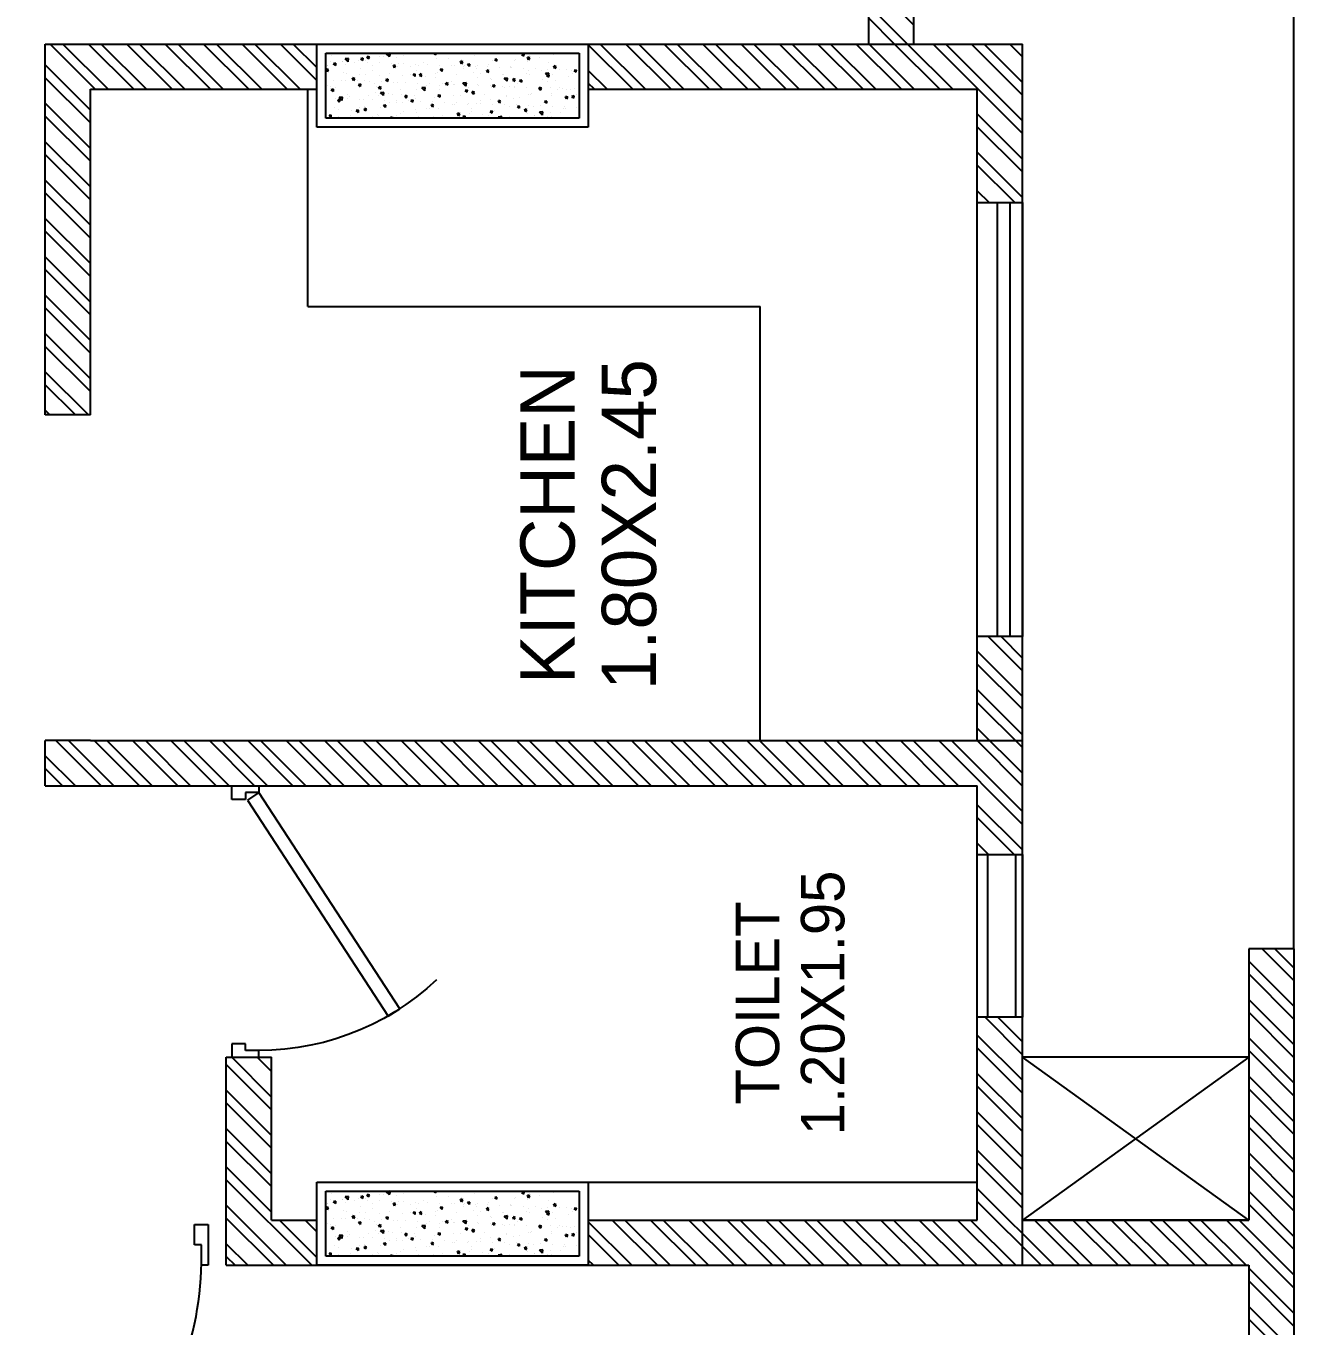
# Model space of a CAD drawing. Header units: inches. Extents: x 182687 to 187672, y -88924 to -84846.
# Drawn here: x 183094.6 to 183231.7, y -85504.6 to -85364 of the extents above; entities that cross this region are included whole.
import ezdxf
from ezdxf.enums import TextEntityAlignment as Align

# ---------------------------------------------------------------- set-up
doc = ezdxf.new("R2010")
doc.units = ezdxf.units.IN
doc.header["$MEASUREMENT"] = 0
doc.linetypes.add('PROYECCION', pattern=[19.05, 12.7, -6.35])
doc.styles.add('HemBha', font='GOTHIC.TTF')
pattern_1 = [(135, (181183.8516, -88790.0272), (-2.0752047, -2.0752047), []), (135, (181183.8516, -88788.6438), (-2.0752047, -2.0752047), [])]

# ---------------------------------------------------------------- blocks, each defined once
blk = doc.blocks.new('PUERTA-M-120')
at = {"color": 6}
for p, q in [((-0.075, 0.125), (-0.075, 1.275)), ((-0.075, 1.275), (-0.025, 1.275)), ((-0.025, 1.275), (-0.025, 0.125)), ((-1.2, 0), (-1.2, 0.15)), ((-1.2, 0.15), (-1.175, 0.15)), ((-1.175, 0.15), (-1.175, 0.075)), ((0, 0.15), (-0.025, 0.15)), ((-0.025, 0.15), (-0.025, 0.075)), ((0, 0), (0, 0.15)), ((-0.075, 0.125), (-0.025, 0.125)), ((-1.175, 0.075), (-1.15, 0.075)), ((-1.15, 0.075), (-1.15, 0)), ((-0.025, 0.075), (-0.05, 0.075)), ((-0.05, 0.075), (-0.05, 0)), ((-1.15, 0), (-1.2, 0)), ((-0.05, 0), (0, 0))]:
    blk.add_line(p, q, dxfattribs=at)
at = {"color": 6, "linetype": 'PROYECCION'}
blk.add_arc((-0.0237, 0.1248), 1.1514, 92.5533, 180.6114, dxfattribs=at)
blk = doc.blocks.new('PUERTA-G-100')
at = {"color": 6}
for p, q in [((-0.8484, 0.5765), (-0.8211, 0.6184)), ((-0.0523, 0.0581), (-0.8484, 0.5765)), ((-0.8211, 0.6184), (-0.025, 0.1)), ((-1, 0), (-1, 0.1)), ((-1, 0.1), (-0.975, 0.1)), ((-0.975, 0.1), (-0.975, 0.05)), ((-0.025, 0.1), (-0.0523, 0.0581)), ((0, 0.1), (-0.025, 0.1)), ((-0.025, 0.1), (-0.025, 0.05)), ((0, 0), (0, 0.1)), ((-0.975, 0.05), (-0.95, 0.05)), ((-0.95, 0.05), (-0.95, 0)), ((-0.025, 0.05), (-0.05, 0.05)), ((-0.05, 0.05), (-0.05, 0)), ((-0.95, 0), (-1, 0)), ((-0.05, 0), (0, 0))]:
    blk.add_line(p, q, dxfattribs=at)
at = {"color": 6, "linetype": 'PROYECCION'}
blk.add_arc((-0.025, 0.1), 0.9503, 136.5074, 183.0159, dxfattribs=at)
blk = doc.blocks.new('REVISED COL LAYOUT')
at = {"color": 5}
for p, q in [((84128.9, -49633.9), (84358.9, -49633.9)), ((84128.9, -50383.9), (84128.9, -49633.9)), ((84358.9, -49633.9), (84358.9, -50383.9)), ((87273.9, -49633.9), (87503.9, -49633.9)), ((87273.9, -50383.9), (87273.9, -49633.9)), ((87503.9, -49633.9), (87503.9, -50383.9)), ((84153.9, -49658.9), (84333.9, -49658.9)), ((84153.9, -50358.9), (84153.9, -49658.9)), ((84333.9, -49658.9), (84333.9, -50358.9)), ((87298.9, -49658.9), (87478.9, -49658.9)), ((87298.9, -50358.9), (87298.9, -49658.9)), ((87478.9, -49658.9), (87478.9, -50358.9)), ((84333.9, -50358.9), (84153.9, -50358.9)), ((87478.9, -50358.9), (87298.9, -50358.9)), ((84358.9, -50383.9), (84128.9, -50383.9)), ((87503.9, -50383.9), (87273.9, -50383.9))]:
    blk.add_line(p, q, dxfattribs=at)
at = {"color": 5, "linetype": 'Continuous'}
for p, q in [((84156.3, -49673.6), (84161.2, -49667.9)), ((84156.3, -49673.6), (84162.3, -49674.1)), ((84158.8, -49660.6), (84158.8, -49660.6)), ((84159, -49660.5), (84159, -49660.5)), ((84162.3, -49674.1), (84161.2, -49667.9)), ((84182.8, -49682.6), (84182.8, -49682.6)), ((84191.7, -49660.1), (84191.7, -49660.1)), ((84209.1, -49686.7), (84209.1, -49686.7)), ((84228.1, -49679.9), (84232.9, -49674.1)), ((84228.1, -49679.9), (84234, -49680.4)), ((84234, -49680.4), (84232.9, -49674.1)), ((84239.7, -49685.5), (84239.7, -49685.5)), ((84241.1, -49672.5), (84241.1, -49672.5)), ((84245, -49662.4), (84245, -49662.4)), ((84259.6, -49680.3), (84259.6, -49680.3)), ((84282.6, -49663.2), (84289.6, -49660.5)), ((84282.6, -49663.2), (84287.6, -49666.5)), ((84287.6, -49666.5), (84289.6, -49660.5)), ((84298.4, -49664.6), (84298.4, -49664.6)), ((84299.4, -49662.5), (84299.4, -49662.5)), ((84299.8, -49686.2), (84304.6, -49680.4)), ((84299.8, -49686.2), (84305.8, -49686.7)), ((84302.9, -49677.2), (84302.9, -49677.2)), ((84305.8, -49686.7), (84304.6, -49680.4)), ((84311.6, -49672.8), (84311.6, -49672.8)), ((84327.9, -49673.9), (84327.9, -49673.9)), ((87301.3, -49673.6), (87306.2, -49667.9)), ((87301.3, -49673.6), (87307.3, -49674.1)), ((87303.8, -49660.6), (87303.8, -49660.6)), ((87304, -49660.5), (87304, -49660.5)), ((87307.3, -49674.1), (87306.2, -49667.9)), ((87327.8, -49682.6), (87327.8, -49682.6)), ((87336.7, -49660.1), (87336.7, -49660.1)), ((87354.1, -49686.7), (87354.1, -49686.7)), ((87373.1, -49679.9), (87377.9, -49674.1)), ((87373.1, -49679.9), (87379, -49680.4)), ((87379, -49680.4), (87377.9, -49674.1)), ((87384.7, -49685.5), (87384.7, -49685.5)), ((87386.1, -49672.5), (87386.1, -49672.5)), ((87390, -49662.4), (87390, -49662.4)), ((87404.6, -49680.3), (87404.6, -49680.3)), ((87427.6, -49663.2), (87434.6, -49660.5)), ((87427.6, -49663.2), (87432.6, -49666.5)), ((87432.6, -49666.5), (87434.6, -49660.5)), ((87443.4, -49664.6), (87443.4, -49664.6)), ((87444.4, -49662.5), (87444.4, -49662.5)), ((87444.8, -49686.2), (87449.6, -49680.4)), ((87444.8, -49686.2), (87450.8, -49686.7)), ((87447.9, -49677.2), (87447.9, -49677.2)), ((87450.8, -49686.7), (87449.6, -49680.4)), ((87456.6, -49672.8), (87456.6, -49672.8)), ((87472.9, -49673.9), (87472.9, -49673.9)), ((84157.8, -49693.8), (84157.8, -49693.8)), ((84176.8, -49693.8), (84176.8, -49693.8)), ((84198.6, -49695.4), (84205.6, -49692.7)), ((84198.6, -49695.4), (84203.6, -49698.8)), ((84201.8, -49690.5), (84201.8, -49690.5)), ((84203.3, -49704.1), (84211.1, -49695.9)), ((84203.3, -49704.1), (84212.2, -49705.4)), ((84203.6, -49698.8), (84205.6, -49692.7)), ((84204.1, -49699.8), (84204.1, -49699.8)), ((84207.9, -49720), (84207.9, -49720)), ((84212.2, -49705.4), (84211.1, -49696)), ((84221, -49717.5), (84221, -49717.5)), ((84257.4, -49702), (84257.4, -49702)), ((84258.4, -49713.6), (84258.4, -49713.6)), ((84276.6, -49716.7), (84276.6, -49716.7)), ((84279.3, -49707.5), (84279.3, -49707.5)), ((84301.6, -49713.4), (84301.6, -49713.4)), ((84310, -49720.6), (84317.8, -49712.5)), ((84310, -49720.6), (84318.9, -49722)), ((84310.3, -49706.1), (84310.3, -49706.1)), ((84310.8, -49704.3), (84310.8, -49704.3)), ((84318.9, -49722), (84317.8, -49712.5)), ((87302.8, -49693.8), (87302.8, -49693.8)), ((87321.8, -49693.8), (87321.8, -49693.8)), ((87343.6, -49695.4), (87350.6, -49692.7)), ((87343.6, -49695.4), (87348.6, -49698.8)), ((87346.8, -49690.5), (87346.8, -49690.5)), ((87348.3, -49704.1), (87356.1, -49695.9)), ((87348.3, -49704.1), (87357.2, -49705.4)), ((87348.6, -49698.8), (87350.6, -49692.7)), ((87349.1, -49699.8), (87349.1, -49699.8)), ((87352.9, -49720), (87352.9, -49720)), ((87357.2, -49705.4), (87356.1, -49696)), ((87366, -49717.5), (87366, -49717.5)), ((87402.4, -49702), (87402.4, -49702)), ((87403.4, -49713.6), (87403.4, -49713.6)), ((87421.6, -49716.7), (87421.6, -49716.7)), ((87424.3, -49707.5), (87424.3, -49707.5)), ((87446.6, -49713.4), (87446.6, -49713.4)), ((87455, -49720.6), (87462.8, -49712.5)), ((87455, -49720.6), (87463.9, -49722)), ((87455.3, -49706.1), (87455.3, -49706.1)), ((87455.8, -49704.3), (87455.8, -49704.3)), ((87463.9, -49722), (87462.8, -49712.5)), ((84156.5, -49727), (84156.5, -49727)), ((84162.6, -49727.6), (84162.6, -49727.6)), ((84170.2, -49748.8), (84175, -49743.1)), ((84170.2, -49748.8), (84176.2, -49749.3)), ((84176.2, -49749.3), (84175, -49743.1)), ((84175.5, -49730), (84175.5, -49730)), ((84184.6, -49750.9), (84184.6, -49750.9)), ((84206.7, -49753.3), (84206.7, -49753.3)), ((84213.4, -49725), (84213.4, -49725)), ((84238, -49753.1), (84238, -49753.1)), ((84241.9, -49755.1), (84246.8, -49749.4)), ((84241.9, -49755.1), (84247.9, -49755.6)), ((84247.9, -49755.6), (84246.8, -49749.4)), ((84250.2, -49756.1), (84250.2, -49756.1)), ((84257.2, -49746.9), (84257.2, -49746.9)), ((84258.3, -49735.7), (84265.3, -49733)), ((84258.3, -49735.7), (84263.3, -49739)), ((84263.3, -49739), (84265.3, -49733)), ((84275.3, -49752.8), (84275.3, -49752.8)), ((84291.4, -49755.4), (84291.4, -49755.4)), ((84309.1, -49739.4), (84309.1, -49739.4)), ((84313.2, -49747.8), (84313.2, -49747.8)), ((84313.7, -49761.4), (84318.5, -49755.6)), ((84319.6, -49761.9), (84318.5, -49755.6)), ((84333.5, -49757.2), (84333.5, -49757.2)), ((87301.5, -49727), (87301.5, -49727)), ((87307.6, -49727.6), (87307.6, -49727.6)), ((87315.2, -49748.8), (87320, -49743.1)), ((87315.2, -49748.8), (87321.2, -49749.3)), ((87321.2, -49749.3), (87320, -49743.1)), ((87320.5, -49730), (87320.5, -49730)), ((87329.6, -49750.9), (87329.6, -49750.9)), ((87351.7, -49753.3), (87351.7, -49753.3)), ((87358.4, -49725), (87358.4, -49725)), ((87383, -49753.1), (87383, -49753.1)), ((87386.9, -49755.1), (87391.8, -49749.4)), ((87386.9, -49755.1), (87392.9, -49755.6)), ((87392.9, -49755.6), (87391.8, -49749.4)), ((87395.2, -49756.1), (87395.2, -49756.1)), ((87402.2, -49746.9), (87402.2, -49746.9)), ((87403.3, -49735.7), (87410.3, -49733)), ((87403.3, -49735.7), (87408.3, -49739)), ((87408.3, -49739), (87410.3, -49733)), ((87420.3, -49752.8), (87420.3, -49752.8)), ((87436.4, -49755.4), (87436.4, -49755.4)), ((87454.1, -49739.4), (87454.1, -49739.4)), ((87458.2, -49747.8), (87458.2, -49747.8)), ((87458.7, -49761.4), (87463.5, -49755.6)), ((87464.6, -49761.9), (87463.5, -49755.6)), ((87478.5, -49757.2), (87478.5, -49757.2)), ((84154.1, -49793.6), (84154.1, -49793.6)), ((84155.3, -49760.3), (84155.3, -49760.3)), ((84158.5, -49787.2), (84158.5, -49787.2)), ((84174.3, -49767.9), (84181.3, -49765.3)), ((84174.3, -49767.9), (84179.2, -49771.3)), ((84179.2, -49771.3), (84181.3, -49765.3)), ((84187.1, -49764.4), (84187.1, -49764.4)), ((84205.5, -49786.6), (84205.5, -49786.6)), ((84205.7, -49764.3), (84205.7, -49764.3)), ((84216.8, -49777.2), (84216.8, -49777.2)), ((84249, -49792.2), (84249, -49792.2)), ((84256, -49780.2), (84256, -49780.2)), ((84259.1, -49766.6), (84259.1, -49766.6)), ((84275.1, -49767.2), (84275.1, -49767.2)), ((84286.8, -49787.3), (84286.8, -49787.3)), ((84299.1, -49789.2), (84299.1, -49789.2)), ((84307.9, -49772.7), (84307.9, -49772.7)), ((84312.4, -49768.8), (84312.4, -49768.8)), ((84313.7, -49761.4), (84319.6, -49761.9)), ((84318, -49776), (84325, -49773.3)), ((84318, -49776), (84322.9, -49779.3)), ((84322.9, -49779.3), (84325, -49773.3)), ((87299.1, -49793.6), (87299.1, -49793.6)), ((87300.3, -49760.3), (87300.3, -49760.3)), ((87303.5, -49787.2), (87303.5, -49787.2)), ((87319.3, -49767.9), (87326.3, -49765.3)), ((87319.3, -49767.9), (87324.2, -49771.3)), ((87324.2, -49771.3), (87326.3, -49765.3)), ((87332.1, -49764.4), (87332.1, -49764.4)), ((87350.5, -49786.6), (87350.5, -49786.6)), ((87350.7, -49764.3), (87350.7, -49764.3)), ((87361.8, -49777.2), (87361.8, -49777.2)), ((87394, -49792.2), (87394, -49792.2)), ((87401, -49780.2), (87401, -49780.2)), ((87404.1, -49766.6), (87404.1, -49766.6)), ((87420.1, -49767.2), (87420.1, -49767.2)), ((87431.8, -49787.3), (87431.8, -49787.3)), ((87444.1, -49789.2), (87444.1, -49789.2)), ((87452.9, -49772.7), (87452.9, -49772.7)), ((87457.4, -49768.8), (87457.4, -49768.8)), ((87458.7, -49761.4), (87464.6, -49761.9)), ((87463, -49776), (87470, -49773.3)), ((87463, -49776), (87467.9, -49779.3)), ((87467.9, -49779.3), (87470, -49773.3)), ((84160.8, -49803.9), (84160.8, -49803.9)), ((84164.7, -49801.7), (84164.7, -49801.7)), ((84182.5, -49809.2), (84182.5, -49809.2)), ((84184.1, -49824), (84188.9, -49818.3)), ((84184.1, -49824), (84190.1, -49824.6)), ((84190.1, -49824.6), (84188.9, -49818.3)), ((84204.2, -49819.9), (84204.2, -49819.9)), ((84216.5, -49818), (84224.3, -49809.9)), ((84216.5, -49818), (84225.4, -49819.4)), ((84218.1, -49804), (84218.1, -49804)), ((84223.9, -49795.5), (84223.9, -49795.5)), ((84225.4, -49819.4), (84224.3, -49809.9)), ((84234, -49808.2), (84241, -49805.5)), ((84234, -49808.2), (84238.9, -49811.6)), ((84238.9, -49811.6), (84241, -49805.5)), ((84240.8, -49799.2), (84240.8, -49799.2)), ((84254.8, -49813.5), (84254.8, -49813.5)), ((84255.8, -49830.3), (84260.6, -49824.6)), ((84255.8, -49830.3), (84261.8, -49830.8)), ((84260.5, -49826.7), (84260.5, -49826.7)), ((84261.8, -49830.8), (84260.6, -49824.6)), ((84271.5, -49806.2), (84271.5, -49806.2)), ((84306.7, -49806), (84306.7, -49806)), ((84323.3, -49834.6), (84331.1, -49826.5)), ((84323.7, -49818.4), (84323.7, -49818.4)), ((84324.8, -49808.5), (84324.8, -49808.5)), ((84327.5, -49836.6), (84332.4, -49830.8)), ((84332.2, -49836), (84331, -49826.5)), ((84333.5, -49837.1), (84332.4, -49830.8)), ((87305.8, -49803.9), (87305.8, -49803.9)), ((87309.7, -49801.7), (87309.7, -49801.7)), ((87327.5, -49809.2), (87327.5, -49809.2)), ((87329.1, -49824), (87333.9, -49818.3)), ((87329.1, -49824), (87335.1, -49824.6)), ((87335.1, -49824.6), (87333.9, -49818.3)), ((87349.2, -49819.9), (87349.2, -49819.9)), ((87361.5, -49818), (87369.3, -49809.9)), ((87361.5, -49818), (87370.4, -49819.4)), ((87363.1, -49804), (87363.1, -49804)), ((87368.9, -49795.5), (87368.9, -49795.5)), ((87370.4, -49819.4), (87369.3, -49809.9)), ((87379, -49808.2), (87386, -49805.5)), ((87379, -49808.2), (87383.9, -49811.6)), ((87383.9, -49811.6), (87386, -49805.5)), ((87385.8, -49799.2), (87385.8, -49799.2)), ((87399.8, -49813.5), (87399.8, -49813.5)), ((87400.8, -49830.3), (87405.6, -49824.6)), ((87400.8, -49830.3), (87406.8, -49830.8)), ((87405.5, -49826.7), (87405.5, -49826.7)), ((87406.8, -49830.8), (87405.6, -49824.6)), ((87416.5, -49806.2), (87416.5, -49806.2)), ((87451.7, -49806), (87451.7, -49806)), ((87468.3, -49834.6), (87476.1, -49826.5)), ((87468.7, -49818.4), (87468.7, -49818.4)), ((87469.8, -49808.5), (87469.8, -49808.5)), ((87472.5, -49836.6), (87477.4, -49830.8)), ((87477.2, -49836), (87476, -49826.5)), ((87478.5, -49837.1), (87477.4, -49830.8)), ((84153.9, -49838.9), (84156.9, -49837.8)), ((84153.9, -49843.2), (84154.9, -49843.8)), ((84154.9, -49843.8), (84156.9, -49837.8)), ((84162.3, -49854.2), (84162.3, -49854.2)), ((84166.3, -49866.2), (84166.3, -49866.2)), ((84197.6, -49835), (84197.6, -49835)), ((84198.6, -49855.1), (84198.6, -49855.1)), ((84203, -49853.2), (84203, -49853.2)), ((84220.7, -49844.2), (84220.7, -49844.2)), ((84222.7, -49831.7), (84222.7, -49831.7)), ((84234.2, -49866.1), (84234.2, -49866.1)), ((84252, -49857.3), (84252, -49857.3)), ((84253.5, -49846.8), (84253.5, -49846.8)), ((84279, -49834.2), (84279, -49834.2)), ((84293.6, -49848.5), (84300.6, -49845.8)), ((84293.6, -49848.5), (84298.6, -49851.8)), ((84297.4, -49857.8), (84297.4, -49857.8)), ((84298.6, -49851.8), (84300.6, -49845.8)), ((84305.4, -49859.6), (84305.4, -49859.6)), ((84305.5, -49839.3), (84305.5, -49839.3)), ((84322.4, -49854.5), (84322.4, -49854.5)), ((84323.3, -49834.6), (84332.2, -49836)), ((84327.5, -49836.6), (84333.5, -49837.1)), ((87298.9, -49838.9), (87301.9, -49837.8)), ((87298.9, -49843.2), (87299.9, -49843.8)), ((87299.9, -49843.8), (87301.9, -49837.8)), ((87307.3, -49854.2), (87307.3, -49854.2)), ((87311.3, -49866.2), (87311.3, -49866.2)), ((87342.6, -49835), (87342.6, -49835)), ((87343.6, -49855.1), (87343.6, -49855.1)), ((87348, -49853.2), (87348, -49853.2)), ((87365.7, -49844.2), (87365.7, -49844.2)), ((87367.7, -49831.7), (87367.7, -49831.7)), ((87379.2, -49866.1), (87379.2, -49866.1)), ((87397, -49857.3), (87397, -49857.3)), ((87398.5, -49846.8), (87398.5, -49846.8)), ((87424, -49834.2), (87424, -49834.2)), ((87438.6, -49848.5), (87445.6, -49845.8)), ((87438.6, -49848.5), (87443.6, -49851.8)), ((87442.4, -49857.8), (87442.4, -49857.8)), ((87443.6, -49851.8), (87445.6, -49845.8)), ((87450.4, -49859.6), (87450.4, -49859.6)), ((87450.5, -49839.3), (87450.5, -49839.3)), ((87467.4, -49854.5), (87467.4, -49854.5)), ((87468.3, -49834.6), (87477.2, -49836)), ((87472.5, -49836.6), (87478.5, -49837.1)), ((84171.3, -49874.4), (84171.3, -49874.4)), ((84196.4, -49871.1), (84196.4, -49871.1)), ((84198, -49899.3), (84202.8, -49893.5)), ((84198, -49899.3), (84203.9, -49899.8)), ((84201.8, -49886.4), (84201.8, -49886.4)), ((84203.9, -49899.8), (84202.8, -49893.5)), ((84209.6, -49880.7), (84216.6, -49878)), ((84209.6, -49880.7), (84214.6, -49884.1)), ((84214.6, -49884.1), (84216.6, -49878)), ((84219.7, -49868.5), (84219.7, -49868.5)), ((84252.3, -49880), (84252.3, -49880)), ((84269.7, -49905.5), (84274.5, -49899.8)), ((84271.1, -49897.3), (84271.1, -49897.3)), ((84273.1, -49870.8), (84273.1, -49870.8)), ((84275.7, -49906.1), (84274.5, -49899.8)), ((84274.8, -49893.8), (84274.8, -49893.8)), ((84296.1, -49894), (84296.1, -49894)), ((84304.3, -49872.5), (84304.3, -49872.5)), ((84326.5, -49873), (84326.5, -49873)), ((84333.2, -49883.8), (84333.2, -49883.8)), ((87316.3, -49874.4), (87316.3, -49874.4)), ((87341.4, -49871.1), (87341.4, -49871.1)), ((87343, -49899.3), (87347.8, -49893.5)), ((87343, -49899.3), (87348.9, -49899.8)), ((87346.8, -49886.4), (87346.8, -49886.4)), ((87348.9, -49899.8), (87347.8, -49893.5)), ((87354.6, -49880.7), (87361.6, -49878)), ((87354.6, -49880.7), (87359.6, -49884.1)), ((87359.6, -49884.1), (87361.6, -49878)), ((87364.7, -49868.5), (87364.7, -49868.5)), ((87397.3, -49880), (87397.3, -49880)), ((87414.7, -49905.5), (87419.5, -49899.8)), ((87416.1, -49897.3), (87416.1, -49897.3)), ((87418.1, -49870.8), (87418.1, -49870.8)), ((87420.7, -49906.1), (87419.5, -49899.8)), ((87419.8, -49893.8), (87419.8, -49893.8)), ((87441.1, -49894), (87441.1, -49894)), ((87449.3, -49872.5), (87449.3, -49872.5)), ((87471.5, -49873), (87471.5, -49873)), ((87478.2, -49883.8), (87478.2, -49883.8)), ((84158.2, -49913.9), (84158.2, -49913.9)), ((84170.1, -49910.6), (84170.1, -49910.6)), ((84178.7, -49905.9), (84178.7, -49905.9)), ((84182.2, -49935.8), (84182.2, -49935.8)), ((84200.6, -49919.7), (84200.6, -49919.7)), ((84207.9, -49905.6), (84207.9, -49905.6)), ((84216.5, -49903.8), (84216.5, -49903.8)), ((84229.8, -49932), (84237.6, -49923.9)), ((84229.8, -49932), (84238.7, -49933.4)), ((84232.1, -49908.2), (84232.1, -49908.2)), ((84238.7, -49933.4), (84237.6, -49923.9)), ((84240.5, -49925.8), (84240.5, -49925.8)), ((84244.8, -49936.7), (84244.8, -49936.7)), ((84251.1, -49913.3), (84251.1, -49913.3)), ((84269.3, -49921), (84276.3, -49918.3)), ((84269.3, -49921), (84274.3, -49924.3)), ((84269.7, -49905.5), (84275.7, -49906.1)), ((84269.8, -49933.4), (84269.8, -49933.4)), ((84274.3, -49924.3), (84276.3, -49918.3)), ((84285.5, -49910.4), (84285.5, -49910.4)), ((84298.8, -49915.8), (84298.8, -49915.8)), ((84301.8, -49939.1), (84301.8, -49939.1)), ((84303, -49905.8), (84303, -49905.8)), ((84307.7, -49928.4), (84307.7, -49928.4)), ((87303.2, -49913.9), (87303.2, -49913.9)), ((87315.1, -49910.6), (87315.1, -49910.6)), ((87323.7, -49905.9), (87323.7, -49905.9)), ((87327.2, -49935.8), (87327.2, -49935.8)), ((87345.6, -49919.7), (87345.6, -49919.7)), ((87352.9, -49905.6), (87352.9, -49905.6)), ((87361.5, -49903.8), (87361.5, -49903.8)), ((87374.8, -49932), (87382.6, -49923.9)), ((87374.8, -49932), (87383.7, -49933.4)), ((87377.1, -49908.2), (87377.1, -49908.2)), ((87383.7, -49933.4), (87382.6, -49923.9)), ((87385.5, -49925.8), (87385.5, -49925.8)), ((87389.8, -49936.7), (87389.8, -49936.7)), ((87396.1, -49913.3), (87396.1, -49913.3)), ((87414.3, -49921), (87421.3, -49918.3)), ((87414.3, -49921), (87419.3, -49924.3)), ((87414.7, -49905.5), (87420.7, -49906.1)), ((87414.8, -49933.4), (87414.8, -49933.4)), ((87419.3, -49924.3), (87421.3, -49918.3)), ((87430.5, -49910.4), (87430.5, -49910.4)), ((87443.8, -49915.8), (87443.8, -49915.8)), ((87446.8, -49939.1), (87446.8, -49939.1)), ((87448, -49905.8), (87448, -49905.8)), ((87452.7, -49928.4), (87452.7, -49928.4)), ((84159.2, -49957), (84159.2, -49957)), ((84180.3, -49970.4), (84180.3, -49970.4)), ((84181.6, -49945), (84181.6, -49945)), ((84185.3, -49953.2), (84192.3, -49950.6)), ((84185.3, -49953.2), (84190.3, -49956.6)), ((84190.3, -49956.6), (84192.3, -49950.6)), ((84199.4, -49953), (84199.4, -49953)), ((84211.8, -49974.5), (84216.7, -49968.7)), ((84211.8, -49974.5), (84217.8, -49975)), ((84212.6, -49959.3), (84212.6, -49959.3)), ((84217.8, -49975), (84216.7, -49968.7)), ((84220.4, -49970.8), (84220.4, -49970.8)), ((84233.7, -49972.7), (84233.7, -49972.7)), ((84243.5, -49972.9), (84243.5, -49972.9)), ((84249.9, -49946.6), (84249.9, -49946.6)), ((84266, -49961.5), (84266, -49961.5)), ((84278.7, -49960.8), (84278.7, -49960.8)), ((84281.4, -49967.9), (84281.4, -49967.9)), ((84283.6, -49980.8), (84288.4, -49975)), ((84287.1, -49974.9), (84287.1, -49974.9)), ((84289.5, -49981.3), (84288.4, -49975)), ((84300.6, -49972.4), (84300.6, -49972.4)), ((84319.4, -49963.8), (84319.4, -49963.8)), ((84329, -49961.2), (84333.9, -49959.4)), ((84329, -49961.2), (84333.9, -49964.6)), ((87304.2, -49957), (87304.2, -49957)), ((87325.3, -49970.4), (87325.3, -49970.4)), ((87326.6, -49945), (87326.6, -49945)), ((87330.3, -49953.2), (87337.3, -49950.6)), ((87330.3, -49953.2), (87335.3, -49956.6)), ((87335.3, -49956.6), (87337.3, -49950.6)), ((87344.4, -49953), (87344.4, -49953)), ((87356.8, -49974.5), (87361.7, -49968.7)), ((87356.8, -49974.5), (87362.8, -49975)), ((87357.6, -49959.3), (87357.6, -49959.3)), ((87362.8, -49975), (87361.7, -49968.7)), ((87365.4, -49970.8), (87365.4, -49970.8)), ((87378.7, -49972.7), (87378.7, -49972.7)), ((87388.5, -49972.9), (87388.5, -49972.9)), ((87394.9, -49946.6), (87394.9, -49946.6)), ((87411, -49961.5), (87411, -49961.5)), ((87423.7, -49960.8), (87423.7, -49960.8)), ((87426.4, -49967.9), (87426.4, -49967.9)), ((87428.6, -49980.8), (87433.4, -49975)), ((87432.1, -49974.9), (87432.1, -49974.9)), ((87434.5, -49981.3), (87433.4, -49975)), ((87445.6, -49972.4), (87445.6, -49972.4)), ((87464.4, -49963.8), (87464.4, -49963.8)), ((87474, -49961.2), (87478.9, -49959.4)), ((87474, -49961.2), (87478.9, -49964.6)), ((84155.3, -49984.5), (84155.3, -49984.5)), ((84162, -49980.8), (84162, -49980.8)), ((84192.7, -50010.1), (84192.7, -50010.1)), ((84198.2, -49986.3), (84198.2, -49986.3)), ((84218.5, -49976.2), (84218.5, -49976.2)), ((84245, -49993.5), (84252, -49990.8)), ((84245, -49993.5), (84250, -49996.9)), ((84248.7, -49979.9), (84248.7, -49979.9)), ((84250, -49996.9), (84252, -49990.8)), ((84255.1, -50007.3), (84255.1, -50007.3)), ((84283.6, -49980.8), (84289.5, -49981.3)), ((84299.4, -50005.7), (84299.4, -50005.7)), ((84318.2, -49999), (84318.2, -49999)), ((84332.9, -50010.5), (84332.9, -50010.5)), ((87300.3, -49984.5), (87300.3, -49984.5)), ((87307, -49980.8), (87307, -49980.8)), ((87337.7, -50010.1), (87337.7, -50010.1)), ((87343.2, -49986.3), (87343.2, -49986.3)), ((87363.5, -49976.2), (87363.5, -49976.2)), ((87390, -49993.5), (87397, -49990.8)), ((87390, -49993.5), (87395, -49996.9)), ((87393.7, -49979.9), (87393.7, -49979.9)), ((87395, -49996.9), (87397, -49990.8)), ((87400.1, -50007.3), (87400.1, -50007.3)), ((87428.6, -49980.8), (87434.5, -49981.3)), ((87444.4, -50005.7), (87444.4, -50005.7)), ((87463.2, -49999), (87463.2, -49999)), ((87477.9, -50010.5), (87477.9, -50010.5)), ((84154, -50043.4), (84158.8, -50037.7)), ((84154, -50043.4), (84160, -50043.9)), ((84157.9, -50040.5), (84157.9, -50040.5)), ((84160, -50043.9), (84158.8, -50037.7)), ((84161, -50025.8), (84168, -50023.1)), ((84161, -50025.8), (84165.9, -50029.1)), ((84165.9, -50029.1), (84168, -50023.1)), ((84192.2, -50015.6), (84192.2, -50015.6)), ((84196.9, -50019.6), (84196.9, -50019.6)), ((84216.2, -50030.5), (84216.2, -50030.5)), ((84217.2, -50012.3), (84217.2, -50012.3)), ((84225.7, -50049.7), (84230.5, -50044)), ((84228.8, -50046.8), (84228.8, -50046.8)), ((84231.7, -50050.2), (84230.5, -50044)), ((84243.1, -50046), (84250.8, -50037.8)), ((84243.1, -50046), (84251.9, -50047.3)), ((84246.1, -50012.3), (84246.1, -50012.3)), ((84246.2, -50046.5), (84246.2, -50046.5)), ((84247.5, -50013.2), (84247.5, -50013.2)), ((84251.9, -50047.3), (84250.8, -50037.8)), ((84274.6, -50020.5), (84274.6, -50020.5)), ((84291.9, -50038.4), (84291.9, -50038.4)), ((84298.2, -50039), (84298.2, -50039)), ((84298.5, -50042.4), (84298.5, -50042.4)), ((84299.5, -50014.6), (84299.5, -50014.6)), ((84304.7, -50033.8), (84311.7, -50031.1)), ((84304.7, -50033.8), (84309.6, -50037.1)), ((84309.6, -50037.1), (84311.7, -50031.1)), ((84316.9, -50035.1), (84316.9, -50035.1)), ((87299, -50043.4), (87303.8, -50037.7)), ((87299, -50043.4), (87305, -50043.9)), ((87302.9, -50040.5), (87302.9, -50040.5)), ((87305, -50043.9), (87303.8, -50037.7)), ((87306, -50025.8), (87313, -50023.1)), ((87306, -50025.8), (87310.9, -50029.1)), ((87310.9, -50029.1), (87313, -50023.1)), ((87337.2, -50015.6), (87337.2, -50015.6)), ((87341.9, -50019.6), (87341.9, -50019.6)), ((87361.2, -50030.5), (87361.2, -50030.5)), ((87362.2, -50012.3), (87362.2, -50012.3)), ((87370.7, -50049.7), (87375.5, -50044)), ((87373.8, -50046.8), (87373.8, -50046.8)), ((87376.7, -50050.2), (87375.5, -50044)), ((87388.1, -50046), (87395.8, -50037.8)), ((87388.1, -50046), (87396.9, -50047.3)), ((87391.1, -50012.3), (87391.1, -50012.3)), ((87391.2, -50046.5), (87391.2, -50046.5)), ((87392.5, -50013.2), (87392.5, -50013.2)), ((87396.9, -50047.3), (87395.8, -50037.8)), ((87419.6, -50020.5), (87419.6, -50020.5)), ((87436.9, -50038.4), (87436.9, -50038.4)), ((87443.2, -50039), (87443.2, -50039)), ((87443.5, -50042.4), (87443.5, -50042.4)), ((87444.5, -50014.6), (87444.5, -50014.6)), ((87449.7, -50033.8), (87456.7, -50031.1)), ((87449.7, -50033.8), (87454.6, -50037.1)), ((87454.6, -50037.1), (87456.7, -50031.1)), ((87461.9, -50035.1), (87461.9, -50035.1)), ((84165.9, -50055), (84165.9, -50055)), ((84173.2, -50061.2), (84173.2, -50061.2)), ((84181.9, -50062.4), (84181.9, -50062.4)), ((84190.9, -50051.7), (84190.9, -50051.7)), ((84194.3, -50074.6), (84194.3, -50074.6)), ((84195.7, -50052.9), (84195.7, -50052.9)), ((84220.6, -50066), (84227.7, -50063.3)), ((84220.6, -50066), (84225.6, -50069.4)), ((84225.6, -50069.4), (84227.7, -50063.3)), ((84225.7, -50049.7), (84231.7, -50050.2)), ((84226.6, -50063.4), (84226.6, -50063.4)), ((84240.2, -50052.4), (84240.2, -50052.4)), ((84245, -50079.8), (84245, -50079.8)), ((84247.7, -50076.9), (84247.7, -50076.9)), ((84265.6, -50077.9), (84265.6, -50077.9)), ((84280, -50065.7), (84280, -50065.7)), ((84290.6, -50074.6), (84290.6, -50074.6)), ((84297, -50072.3), (84297, -50072.3)), ((84297.4, -50056), (84302.3, -50050.2)), ((84297.4, -50056), (84303.4, -50056.5)), ((84301.1, -50079.1), (84301.1, -50079.1)), ((84303.4, -50056.5), (84302.3, -50050.2)), ((84328.5, -50069.6), (84328.5, -50069.6)), ((84333.4, -50067.9), (84333.4, -50067.9)), ((87310.9, -50055), (87310.9, -50055)), ((87318.2, -50061.2), (87318.2, -50061.2)), ((87326.9, -50062.4), (87326.9, -50062.4)), ((87335.9, -50051.7), (87335.9, -50051.7)), ((87339.3, -50074.6), (87339.3, -50074.6)), ((87340.7, -50052.9), (87340.7, -50052.9)), ((87365.6, -50066), (87372.7, -50063.3)), ((87365.6, -50066), (87370.6, -50069.4)), ((87370.6, -50069.4), (87372.7, -50063.3)), ((87370.7, -50049.7), (87376.7, -50050.2)), ((87371.6, -50063.4), (87371.6, -50063.4)), ((87385.2, -50052.4), (87385.2, -50052.4)), ((87390, -50079.8), (87390, -50079.8)), ((87392.7, -50076.9), (87392.7, -50076.9)), ((87410.6, -50077.9), (87410.6, -50077.9)), ((87425, -50065.7), (87425, -50065.7)), ((87435.6, -50074.6), (87435.6, -50074.6)), ((87442, -50072.3), (87442, -50072.3)), ((87442.4, -50056), (87447.3, -50050.2)), ((87442.4, -50056), (87448.4, -50056.5)), ((87446.1, -50079.1), (87446.1, -50079.1)), ((87448.4, -50056.5), (87447.3, -50050.2)), ((87473.5, -50069.6), (87473.5, -50069.6)), ((87478.4, -50067.9), (87478.4, -50067.9)), ((84161.7, -50107.4), (84161.7, -50107.4)), ((84164.6, -50091.2), (84164.6, -50091.2)), ((84167.9, -50118.6), (84172.7, -50112.9)), ((84167.9, -50118.6), (84173.8, -50119.2)), ((84173.8, -50119.2), (84172.7, -50112.9)), ((84194.5, -50086.2), (84194.5, -50086.2)), ((84202.5, -50086.2), (84202.5, -50086.2)), ((84206.7, -50114.3), (84206.7, -50114.3)), ((84220.1, -50097.4), (84220.1, -50097.4)), ((84239.3, -50117.3), (84239.3, -50117.3)), ((84243.8, -50113.1), (84243.8, -50113.1)), ((84260.1, -50116.5), (84260.1, -50116.5)), ((84264.3, -50114), (84264.3, -50114)), ((84278.4, -50087.4), (84278.4, -50087.4)), ((84280.3, -50106.3), (84287.3, -50103.6)), ((84280.3, -50106.3), (84285.3, -50109.6)), ((84285.3, -50109.6), (84287.3, -50103.6)), ((84295.7, -50105.6), (84295.7, -50105.6)), ((84302.2, -50109), (84302.2, -50109)), ((84313.5, -50118.8), (84313.5, -50118.8)), ((87306.7, -50107.4), (87306.7, -50107.4)), ((87309.6, -50091.2), (87309.6, -50091.2)), ((87312.9, -50118.6), (87317.7, -50112.9)), ((87312.9, -50118.6), (87318.8, -50119.2)), ((87318.8, -50119.2), (87317.7, -50112.9)), ((87339.5, -50086.2), (87339.5, -50086.2)), ((87347.5, -50086.2), (87347.5, -50086.2)), ((87351.7, -50114.3), (87351.7, -50114.3)), ((87365.1, -50097.4), (87365.1, -50097.4)), ((87384.3, -50117.3), (87384.3, -50117.3)), ((87388.8, -50113.1), (87388.8, -50113.1)), ((87405.1, -50116.5), (87405.1, -50116.5)), ((87409.3, -50114), (87409.3, -50114)), ((87423.4, -50087.4), (87423.4, -50087.4)), ((87425.3, -50106.3), (87432.3, -50103.6)), ((87425.3, -50106.3), (87430.3, -50109.6)), ((87430.3, -50109.6), (87432.3, -50103.6)), ((87440.7, -50105.6), (87440.7, -50105.6)), ((87447.2, -50109), (87447.2, -50109)), ((87458.5, -50118.8), (87458.5, -50118.8)), ((84153.9, -50138.8), (84157.4, -50135.3)), ((84153.9, -50144), (84158.5, -50144.8)), ((84158.5, -50144.8), (84157.4, -50135.3)), ((84176.1, -50125.6), (84176.1, -50125.6)), ((84192.1, -50152.8), (84192.1, -50152.8)), ((84193.3, -50119.5), (84193.3, -50119.5)), ((84196.3, -50138.5), (84203.3, -50135.8)), ((84196.3, -50138.5), (84201.3, -50141.9)), ((84201.3, -50141.9), (84203.3, -50135.8)), ((84238, -50153.5), (84238, -50153.5)), ((84239.6, -50124.9), (84244.4, -50119.2)), ((84239.6, -50124.9), (84245.6, -50125.4)), ((84242.6, -50146.4), (84242.6, -50146.4)), ((84245.6, -50125.4), (84244.4, -50119.2)), ((84256.3, -50159.9), (84264.1, -50151.8)), ((84265.2, -50161.3), (84264.1, -50151.8)), ((84274.3, -50147.1), (84274.3, -50147.1)), ((84275.9, -50148.5), (84275.9, -50148.5)), ((84294.5, -50138.9), (84294.5, -50138.9)), ((84311.3, -50131.2), (84316.1, -50125.4)), ((84311.3, -50131.2), (84317.3, -50131.7)), ((84317.3, -50131.7), (84316.1, -50125.4)), ((84332.6, -50137.1), (84332.6, -50137.1)), ((87298.9, -50138.8), (87302.4, -50135.3)), ((87298.9, -50144), (87303.5, -50144.8)), ((87303.5, -50144.8), (87302.4, -50135.3)), ((87321.1, -50125.6), (87321.1, -50125.6)), ((87337.1, -50152.8), (87337.1, -50152.8)), ((87338.3, -50119.5), (87338.3, -50119.5)), ((87341.3, -50138.5), (87348.3, -50135.8)), ((87341.3, -50138.5), (87346.3, -50141.9)), ((87346.3, -50141.9), (87348.3, -50135.8)), ((87383, -50153.5), (87383, -50153.5)), ((87384.6, -50124.9), (87389.4, -50119.2)), ((87384.6, -50124.9), (87390.6, -50125.4)), ((87387.6, -50146.4), (87387.6, -50146.4)), ((87390.6, -50125.4), (87389.4, -50119.2)), ((87401.3, -50159.9), (87409.1, -50151.8)), ((87410.2, -50161.3), (87409.1, -50151.8)), ((87419.3, -50147.1), (87419.3, -50147.1)), ((87420.9, -50148.5), (87420.9, -50148.5)), ((87439.5, -50138.9), (87439.5, -50138.9)), ((87456.3, -50131.2), (87461.1, -50125.4)), ((87456.3, -50131.2), (87462.3, -50131.7)), ((87462.3, -50131.7), (87461.1, -50125.4)), ((87477.6, -50137.1), (87477.6, -50137.1)), ((84155, -50176.5), (84155, -50176.5)), ((84157.6, -50167.1), (84157.6, -50167.1)), ((84181.6, -50189.1), (84181.6, -50189.1)), ((84181.7, -50193.9), (84186.6, -50188.1)), ((84187.7, -50194.4), (84186.6, -50188.1)), ((84187.3, -50165.4), (84187.3, -50165.4)), ((84190.9, -50186.1), (84190.9, -50186.1)), ((84208.3, -50178.8), (84208.3, -50178.8)), ((84213, -50156.8), (84213, -50156.8)), ((84215.9, -50157.1), (84215.9, -50157.1)), ((84239.9, -50179.1), (84239.9, -50179.1)), ((84240.6, -50167.6), (84240.6, -50167.6)), ((84241.4, -50179.7), (84241.4, -50179.7)), ((84249.6, -50187.9), (84249.6, -50187.9)), ((84256, -50178.8), (84263, -50176.1)), ((84256, -50178.8), (84261, -50182.1)), ((84256.3, -50159.9), (84265.2, -50161.3)), ((84261, -50182.1), (84263, -50176.1)), ((84261.7, -50181.1), (84261.7, -50181.1)), ((84293.3, -50172.2), (84293.3, -50172.2)), ((84294, -50169.9), (84294, -50169.9)), ((84298.2, -50169), (84298.2, -50169)), ((84312.7, -50179.6), (84312.7, -50179.6)), ((84315.1, -50183.3), (84315.1, -50183.3)), ((87300, -50176.5), (87300, -50176.5)), ((87302.6, -50167.1), (87302.6, -50167.1)), ((87326.6, -50189.1), (87326.6, -50189.1)), ((87326.7, -50193.9), (87331.6, -50188.1)), ((87332.7, -50194.4), (87331.6, -50188.1)), ((87332.3, -50165.4), (87332.3, -50165.4)), ((87335.9, -50186.1), (87335.9, -50186.1)), ((87353.3, -50178.8), (87353.3, -50178.8)), ((87358, -50156.8), (87358, -50156.8)), ((87360.9, -50157.1), (87360.9, -50157.1)), ((87384.9, -50179.1), (87384.9, -50179.1)), ((87385.6, -50167.6), (87385.6, -50167.6)), ((87386.4, -50179.7), (87386.4, -50179.7)), ((87394.6, -50187.9), (87394.6, -50187.9)), ((87401, -50178.8), (87408, -50176.1)), ((87401, -50178.8), (87406, -50182.1)), ((87401.3, -50159.9), (87410.2, -50161.3)), ((87406, -50182.1), (87408, -50176.1)), ((87406.7, -50181.1), (87406.7, -50181.1)), ((87438.3, -50172.2), (87438.3, -50172.2)), ((87439, -50169.9), (87439, -50169.9)), ((87443.2, -50169), (87443.2, -50169)), ((87457.7, -50179.6), (87457.7, -50179.6)), ((87460.1, -50183.3), (87460.1, -50183.3)), ((84167.4, -50216.2), (84167.4, -50216.2)), ((84172, -50211), (84179, -50208.4)), ((84172, -50211), (84177, -50214.4)), ((84177, -50214.4), (84179, -50208.4)), ((84181.7, -50193.9), (84187.7, -50194.4)), ((84186.7, -50196.2), (84186.7, -50196.2)), ((84189.6, -50219.3), (84189.6, -50219.3)), ((84211.7, -50192.9), (84211.7, -50192.9)), ((84219.8, -50224.1), (84219.8, -50224.1)), ((84220.8, -50218.5), (84220.8, -50218.5)), ((84240.2, -50212.9), (84240.2, -50212.9)), ((84253.5, -50200.1), (84258.3, -50194.4)), ((84253.5, -50200.1), (84259.4, -50200.7)), ((84259.4, -50200.7), (84258.3, -50194.4)), ((84274.1, -50220.7), (84274.1, -50220.7)), ((84278.1, -50214.1), (84278.1, -50214.1)), ((84286.4, -50219), (84286.4, -50219)), ((84292.1, -50205.4), (84292.1, -50205.4)), ((84311.5, -50215.8), (84311.5, -50215.8)), ((84315.7, -50219.1), (84322.7, -50216.4)), ((84315.7, -50219.1), (84320.7, -50222.4)), ((84320.7, -50222.4), (84322.7, -50216.4)), ((84325.2, -50206.4), (84330, -50200.7)), ((84325.2, -50206.4), (84331.2, -50206.9)), ((84327.5, -50223), (84327.5, -50223)), ((84331.2, -50206.9), (84330, -50200.7)), ((87312.4, -50216.2), (87312.4, -50216.2)), ((87317, -50211), (87324, -50208.4)), ((87317, -50211), (87322, -50214.4)), ((87322, -50214.4), (87324, -50208.4)), ((87326.7, -50193.9), (87332.7, -50194.4)), ((87331.7, -50196.2), (87331.7, -50196.2)), ((87334.6, -50219.3), (87334.6, -50219.3)), ((87356.7, -50192.9), (87356.7, -50192.9)), ((87364.8, -50224.1), (87364.8, -50224.1)), ((87365.8, -50218.5), (87365.8, -50218.5)), ((87385.2, -50212.9), (87385.2, -50212.9)), ((87398.5, -50200.1), (87403.3, -50194.4)), ((87398.5, -50200.1), (87404.4, -50200.7)), ((87404.4, -50200.7), (87403.3, -50194.4)), ((87419.1, -50220.7), (87419.1, -50220.7)), ((87423.1, -50214.1), (87423.1, -50214.1)), ((87431.4, -50219), (87431.4, -50219)), ((87437.1, -50205.4), (87437.1, -50205.4)), ((87456.5, -50215.8), (87456.5, -50215.8)), ((87460.7, -50219.1), (87467.7, -50216.4)), ((87460.7, -50219.1), (87465.7, -50222.4)), ((87465.7, -50222.4), (87467.7, -50216.4)), ((87470.2, -50206.4), (87475, -50200.7)), ((87470.2, -50206.4), (87476.2, -50206.9)), ((87472.5, -50223), (87472.5, -50223)), ((87476.2, -50206.9), (87475, -50200.7)), ((84160.4, -50235.6), (84160.4, -50235.6)), ((84161.5, -50234.1), (84161.5, -50234.1)), ((84162.8, -50257.3), (84170.6, -50249.2)), ((84162.8, -50257.3), (84171.7, -50258.7)), ((84171.7, -50258.7), (84170.6, -50249.2)), ((84185.4, -50232.3), (84185.4, -50232.3)), ((84188.4, -50252.6), (84188.4, -50252.6)), ((84223.3, -50227.4), (84223.3, -50227.4)), ((84231.7, -50251.3), (84238.7, -50248.6)), ((84231.7, -50251.3), (84236.7, -50254.7)), ((84236.7, -50254.7), (84238.7, -50248.6)), ((84238.9, -50246.2), (84238.9, -50246.2)), ((84260.1, -50258.5), (84260.1, -50258.5)), ((84285.2, -50255.2), (84285.2, -50255.2)), ((84290.9, -50238.7), (84290.9, -50238.7)), ((84323, -50250.2), (84323, -50250.2)), ((87305.4, -50235.6), (87305.4, -50235.6)), ((87306.5, -50234.1), (87306.5, -50234.1)), ((87307.8, -50257.3), (87315.6, -50249.2)), ((87307.8, -50257.3), (87316.7, -50258.7)), ((87316.7, -50258.7), (87315.6, -50249.2)), ((87330.4, -50232.3), (87330.4, -50232.3)), ((87333.4, -50252.6), (87333.4, -50252.6)), ((87368.3, -50227.4), (87368.3, -50227.4)), ((87376.7, -50251.3), (87383.7, -50248.6)), ((87376.7, -50251.3), (87381.7, -50254.7)), ((87381.7, -50254.7), (87383.7, -50248.6)), ((87383.9, -50246.2), (87383.9, -50246.2)), ((87405.1, -50258.5), (87405.1, -50258.5)), ((87430.2, -50255.2), (87430.2, -50255.2)), ((87435.9, -50238.7), (87435.9, -50238.7)), ((87468, -50250.2), (87468, -50250.2)), ((84153.9, -50281.1), (84154.7, -50280.9)), ((84153.9, -50283), (84154.7, -50280.9)), ((84157.3, -50293.7), (84157.3, -50293.7)), ((84159.1, -50271.8), (84159.1, -50271.8)), ((84169, -50280.7), (84169, -50280.7)), ((84187.2, -50285.9), (84187.2, -50285.9)), ((84195.6, -50269.1), (84200.4, -50263.3)), ((84195.6, -50269.1), (84201.6, -50269.6)), ((84197, -50266.8), (84197, -50266.8)), ((84201.6, -50269.6), (84200.4, -50263.3)), ((84201.3, -50269.6), (84201.3, -50269.6)), ((84215.6, -50283.7), (84215.6, -50283.7)), ((84222.4, -50283), (84222.4, -50283)), ((84233.8, -50297.9), (84233.8, -50297.9)), ((84237.7, -50279.5), (84237.7, -50279.5)), ((84254.7, -50271.8), (84254.7, -50271.8)), ((84258.9, -50294.6), (84258.9, -50294.6)), ((84267.3, -50275.4), (84272.2, -50269.6)), ((84267.3, -50275.4), (84273.3, -50275.9)), ((84269.6, -50273.9), (84277.4, -50265.8)), ((84269.6, -50273.9), (84278.5, -50275.3)), ((84273.3, -50275.9), (84272.2, -50269.6)), ((84274, -50273.7), (84274, -50273.7)), ((84275.7, -50285.2), (84275.7, -50285.2)), ((84278.5, -50275.3), (84277.4, -50265.8)), ((84289.7, -50272), (84289.7, -50272)), ((84291.4, -50291.6), (84298.4, -50288.9)), ((84291.4, -50291.6), (84296.3, -50294.9)), ((84296.3, -50294.9), (84298.4, -50288.9)), ((84296.7, -50289.6), (84296.7, -50289.6)), ((84297.9, -50295.7), (84297.9, -50295.7)), ((84308, -50274.1), (84308, -50274.1)), ((84329.1, -50287.5), (84329.1, -50287.5)), ((84332.3, -50263.7), (84332.3, -50263.7)), ((87298.9, -50281.1), (87299.7, -50280.9)), ((87298.9, -50283), (87299.7, -50280.9)), ((87302.3, -50293.7), (87302.3, -50293.7)), ((87304.1, -50271.8), (87304.1, -50271.8)), ((87314, -50280.7), (87314, -50280.7)), ((87332.2, -50285.9), (87332.2, -50285.9)), ((87340.6, -50269.1), (87345.4, -50263.3)), ((87340.6, -50269.1), (87346.6, -50269.6)), ((87342, -50266.8), (87342, -50266.8)), ((87346.6, -50269.6), (87345.4, -50263.3)), ((87346.3, -50269.6), (87346.3, -50269.6)), ((87360.6, -50283.7), (87360.6, -50283.7)), ((87367.4, -50283), (87367.4, -50283)), ((87378.8, -50297.9), (87378.8, -50297.9)), ((87382.7, -50279.5), (87382.7, -50279.5)), ((87399.7, -50271.8), (87399.7, -50271.8)), ((87403.9, -50294.6), (87403.9, -50294.6)), ((87412.3, -50275.4), (87417.2, -50269.6)), ((87412.3, -50275.4), (87418.3, -50275.9)), ((87414.6, -50273.9), (87422.4, -50265.8)), ((87414.6, -50273.9), (87423.5, -50275.3)), ((87418.3, -50275.9), (87417.2, -50269.6)), ((87419, -50273.7), (87419, -50273.7)), ((87420.7, -50285.2), (87420.7, -50285.2)), ((87423.5, -50275.3), (87422.4, -50265.8)), ((87434.7, -50272), (87434.7, -50272)), ((87436.4, -50291.6), (87443.4, -50288.9)), ((87436.4, -50291.6), (87441.3, -50294.9)), ((87441.3, -50294.9), (87443.4, -50288.9)), ((87441.7, -50289.6), (87441.7, -50289.6)), ((87442.9, -50295.7), (87442.9, -50295.7)), ((87453, -50274.1), (87453, -50274.1)), ((87474.1, -50287.5), (87474.1, -50287.5)), ((87477.3, -50263.7), (87477.3, -50263.7)), ((84170.7, -50306.2), (84170.7, -50306.2)), ((84181.3, -50315.7), (84181.3, -50315.7)), ((84181.4, -50320.4), (84181.4, -50320.4)), ((84186, -50319.2), (84186, -50319.2)), ((84207.3, -50323.8), (84214.3, -50321.1)), ((84207.3, -50323.8), (84212.3, -50327.2)), ((84212.3, -50327.2), (84214.3, -50321.1)), ((84232.6, -50334.1), (84232.6, -50334.1)), ((84234.8, -50322.6), (84234.8, -50322.6)), ((84236.5, -50312.8), (84236.5, -50312.8)), ((84239.6, -50305.7), (84239.6, -50305.7)), ((84270.4, -50329.1), (84270.4, -50329.1)), ((84288.1, -50324.9), (84288.1, -50324.9)), ((84288.4, -50305.3), (84288.4, -50305.3)), ((84333.6, -50320.8), (84333.6, -50320.8)), ((87315.7, -50306.2), (87315.7, -50306.2)), ((87326.3, -50315.7), (87326.3, -50315.7)), ((87326.4, -50320.4), (87326.4, -50320.4)), ((87331, -50319.2), (87331, -50319.2)), ((87352.3, -50323.8), (87359.3, -50321.1)), ((87352.3, -50323.8), (87357.3, -50327.2)), ((87357.3, -50327.2), (87359.3, -50321.1)), ((87377.6, -50334.1), (87377.6, -50334.1)), ((87379.8, -50322.6), (87379.8, -50322.6)), ((87381.5, -50312.8), (87381.5, -50312.8)), ((87384.6, -50305.7), (87384.6, -50305.7)), ((87415.4, -50329.1), (87415.4, -50329.1)), ((87433.1, -50324.9), (87433.1, -50324.9)), ((87433.4, -50305.3), (87433.4, -50305.3)), ((87478.6, -50320.8), (87478.6, -50320.8)), ((84184.8, -50352.5), (84184.8, -50352.5)), ((84207.5, -50337.4), (84207.5, -50337.4)), ((84209.5, -50344.3), (84214.3, -50338.6)), ((84209.5, -50344.3), (84215.5, -50344.8)), ((84215.5, -50344.8), (84214.3, -50338.6)), ((84219.5, -50350.7), (84219.5, -50350.7)), ((84235.3, -50346.1), (84235.3, -50346.1)), ((84277.8, -50340.7), (84277.8, -50340.7)), ((84281.2, -50350.6), (84286, -50344.8)), ((84281.2, -50350.6), (84287.2, -50351.1)), ((84287.2, -50351.1), (84286, -50344.8)), ((84287.2, -50338.6), (84287.2, -50338.6)), ((84332.3, -50356.9), (84332.3, -50356.9)), ((87329.8, -50352.5), (87329.8, -50352.5)), ((87352.5, -50337.4), (87352.5, -50337.4)), ((87354.5, -50344.3), (87359.3, -50338.6)), ((87354.5, -50344.3), (87360.5, -50344.8)), ((87360.5, -50344.8), (87359.3, -50338.6)), ((87364.5, -50350.7), (87364.5, -50350.7)), ((87380.3, -50346.1), (87380.3, -50346.1)), ((87422.8, -50340.7), (87422.8, -50340.7)), ((87426.2, -50350.6), (87431, -50344.8)), ((87426.2, -50350.6), (87432.2, -50351.1)), ((87432.2, -50351.1), (87431, -50344.8)), ((87432.2, -50338.6), (87432.2, -50338.6)), ((87477.3, -50356.9), (87477.3, -50356.9))]:
    blk.add_line(p, q, dxfattribs=at)

msp = doc.modelspace()

# ---------------------------------------------------------------- hatches: boundary and pattern name
h = msp.add_hatch()
h.set_pattern_fill('ANSI32', color=256, scale=7.826087, angle=90)
h.set_pattern_definition(pattern_1)
h.paths.add_polyline_path([(183190.613, -85330.743), (183190.613, -85335.634), (183231.7, -85335.634), (183231.7, -85330.743)])
h.paths.add_polyline_path([(183185.722, -85256.395), (183185.722, -85264.225), (183190.613, -85264.225), (183190.613, -85256.395)])
h.paths.add_polyline_path([(183149.526, -85251.503), (183149.526, -85256.395), (183202.352, -85256.395), (183202.352, -85251.503), (183197.461, -85251.503)])
h.paths.add_polyline_path([(183185.722, -85322.912), (183185.722, -85365.96), (183190.613, -85365.96), (183190.613, -85322.912)])
h.paths.add_polyline_path([(183202.352, -85251.503), (183202.352, -85256.395), (183223.874, -85256.395), (183223.874, -85251.503), (183223.874, -85187.916), (183194.526, -85187.916), (183194.526, -85192.808), (183218.983, -85192.808), (183218.983, -85251.503)])
h.paths.add_polyline_path([(183189.635, -85183.532), (183189.635, -85192.808), (183194.557, -85192.808), (183194.557, -85183.532)])
h = msp.add_hatch()
h.set_pattern_fill('ANSI32', color=256, scale=7.826087, angle=90)
h.set_pattern_definition(pattern_1)
h.paths.add_polyline_path([(182952.896, -85533.243), (182952.896, -85667.264), (182957.787, -85667.264), (182957.787, -85538.134), (182998.874, -85538.134), (182998.874, -85498.025), (183022.841, -85498.025), (183022.841, -85493.134), (182993.983, -85493.134), (182993.983, -85533.243)])
h.paths.add_polyline_path([(183074.2, -85493.134), (183074.2, -85620.308), (183079.091, -85620.308), (183150.504, -85620.308), (183150.504, -85663.156), (183155.396, -85663.156), (183155.396, -85615.416), (183079.091, -85615.416), (183079.091, -85498.025), (183079.091, -85493.134)])
h.paths.add_polyline_path([(183033.602, -85672.156), (183033.602, -85701.503), (183079.091, -85701.503), (183079.091, -85672.156), (183074.2, -85672.156), (183074.2, -85696.612), (183038.493, -85696.612), (183038.493, -85672.156)])
h.paths.add_polyline_path([(183139.743, -85672.156), (183139.743, -85696.612), (183110.396, -85696.612), (183110.396, -85701.503), (183139.743, -85701.503), (183151.483, -85701.503), (183155.396, -85701.503), (183155.396, -85672.156)])
h.paths.add_polyline_path([(183202.352, -85615.416), (183202.352, -85620.308), (183231.7, -85620.308), (183231.7, -85615.416)])
h.paths.add_polyline_path([(183197.461, -85606.607), (183197.461, -85615.416), (183197.461, -85620.308), (183202.352, -85620.308), (183202.352, -85606.607)])
h.paths.add_polyline_path([(183197.461, -85550.851), (183197.461, -85559.66), (183202.352, -85559.66), (183202.352, -85555.743), (183202.352, -85550.851)])
h.paths.add_polyline_path([(183202.352, -85550.851), (183202.352, -85555.743), (183231.7, -85555.743), (183231.7, -85499.003), (183231.7, -85463.786), (183226.809, -85463.786), (183226.809, -85493.134), (183202.352, -85493.134), (183202.352, -85498.025), (183226.809, -85498.025), (183226.809, -85550.851)])
h.paths.add_polyline_path([(183155.396, -85493.134), (183155.396, -85498.025), (183197.461, -85498.025), (183202.352, -85498.025), (183202.352, -85493.134), (183202.352, -85471.194), (183197.461, -85471.194), (183197.461, -85493.134)])
h.paths.add_polyline_path([(183101.591, -85441.286), (183096.7, -85441.286), (183096.7, -85446.177), (183197.461, -85446.177), (183197.461, -85453.595), (183202.352, -85453.595), (183202.352, -85441.286)])
h.paths.add_polyline_path([(183197.461, -85430.036), (183197.461, -85441.286), (183202.352, -85441.286), (183202.352, -85430.036)])
h.paths.add_polyline_path([(183155.396, -85365.96), (183155.396, -85370.851), (183197.461, -85370.851), (183197.461, -85383.089), (183202.352, -85383.089), (183202.352, -85365.96)])
h.paths.add_polyline_path([(183096.7, -85365.96), (183096.7, -85406.069), (183101.591, -85406.069), (183101.591, -85370.851), (183126.048, -85370.851), (183126.048, -85365.96)])
h.paths.add_polyline_path([(183116.265, -85475.525), (183116.265, -85493.134), (183116.265, -85498.025), (183126.048, -85498.025), (183126.048, -85493.134), (183121.156, -85493.134), (183121.156, -85475.525)])
h.paths.add_polyline_path([(183155.396, -85615.416), (183155.396, -85620.308), (183168.113, -85620.308), (183168.113, -85615.416)])

# ---------------------------------------------------------------- linework, layer by layer
for p, q in [((183185.722, -85365.96), (183185.722, -85256.395)), ((183190.613, -85365.96), (183190.613, -85256.395)), ((183231.7, -85463.786), (183231.7, -85335.634)), ((183096.7, -85365.96), (183202.352, -85365.96)), ((183096.7, -85406.069), (183096.7, -85365.96)), ((183202.352, -85441.286), (183202.352, -85365.96)), ((183101.591, -85370.851), (183126.048, -85370.851)), ((183101.591, -85406.069), (183101.591, -85370.851)), ((183125.07, -85394.329), (183125.07, -85370.851)), ((183155.396, -85370.851), (183197.461, -85370.851)), ((183197.461, -85441.286), (183197.461, -85370.851)), ((183125.07, -85394.329), (183173.983, -85394.329)), ((183173.983, -85441.286), (183173.983, -85394.329)), ((183101.591, -85406.069), (183096.7, -85406.069)), ((183096.7, -85446.177), (183096.7, -85441.286)), ((183101.591, -85441.286), (183096.7, -85441.286)), ((183101.591, -85441.286), (183202.352, -85441.286)), ((183202.352, -85493.134), (183202.352, -85441.286)), ((183096.7, -85446.177), (183197.461, -85446.177)), ((183197.461, -85493.134), (183197.461, -85446.177)), ((183226.809, -85463.786), (183226.809, -85493.134)), ((183231.7, -85463.786), (183226.809, -85463.786)), ((183231.7, -85463.786), (183231.7, -85499.003)), ((183116.265, -85475.525), (183121.156, -85475.525)), ((183116.265, -85493.134), (183116.265, -85475.525)), ((183121.156, -85493.134), (183121.156, -85475.525)), ((183226.809, -85493.134), (183202.352, -85475.525)), ((183226.809, -85475.525), (183202.352, -85493.134)), ((183226.809, -85475.525), (183202.352, -85475.525)), ((183155.396, -85489.025), (183197.461, -85489.025)), ((183116.265, -85498.025), (183116.265, -85493.134)), ((183121.156, -85493.134), (183126.048, -85493.134)), ((183155.396, -85493.134), (183197.461, -85493.134)), ((183202.352, -85498.025), (183202.352, -85493.134)), ((183202.352, -85493.134), (183226.809, -85493.134)), ((183226.809, -85493.134), (183202.352, -85493.134)), ((183116.265, -85498.025), (183197.461, -85498.025)), ((183197.461, -85498.025), (183202.352, -85498.025)), ((183202.352, -85498.025), (183226.809, -85498.025)), ((183226.809, -85498.025), (183226.809, -85550.851)), ((183231.7, -85499.003), (183231.7, -85555.743))]:
    msp.add_line(p, q)
for points in [[(183197.461, -85430.036), (183197.461, -85383.089), (183202.352, -85383.089), (183202.352, -85430.036)], [(183199.632, -85430.036), (183199.632, -85383.089), (183200.983, -85383.089), (183200.983, -85430.036)], [(183197.461, -85471.194), (183197.461, -85453.595), (183202.352, -85453.595), (183202.352, -85471.194)], [(183198.614, -85471.194), (183198.614, -85453.595), (183201.605, -85453.595), (183201.605, -85471.194)]]:
    msp.add_lwpolyline(points, close=True)

# ---------------------------------------------------------------- block references
for name, p, xscale, yscale, zscale, rotation in [('REVISED COL LAYOUT', (181183.852, -88790.027), 0.03913043478082616, 0.03913043478082616, 0.03913043478082616, 90), ('PUERTA-G-100', (183116.864, -85446.177), -29.34782608561951, 29.34782608561951, 29.34782608561951, 270), ('PUERTA-M-120', (183079.091, -85493.608), 29.34782608561956, 29.34782608561956, 29.34782608561956, 180)]:
    msp.add_blockref(name, p, dxfattribs=dict(xscale=xscale, yscale=yscale, zscale=zscale, rotation=rotation))

# ---------------------------------------------------------------- texts
at = {"style": 'HemBha'}
for s, height, p in [('KITCHEN', 5.8696, (183153.928, -85417.925)), ('1.80X2.45', 5.8696, (183162.733, -85417.925)), ('1.20X1.95', 4.6957, (183183.088, -85469.656)), ('TOILET', 4.6957, (183176.044, -85469.656))]:
    msp.add_text(s, height=height, rotation=90, dxfattribs=at).set_placement(p, align=Align.CENTER)

doc.saveas('drawing.dxf')
